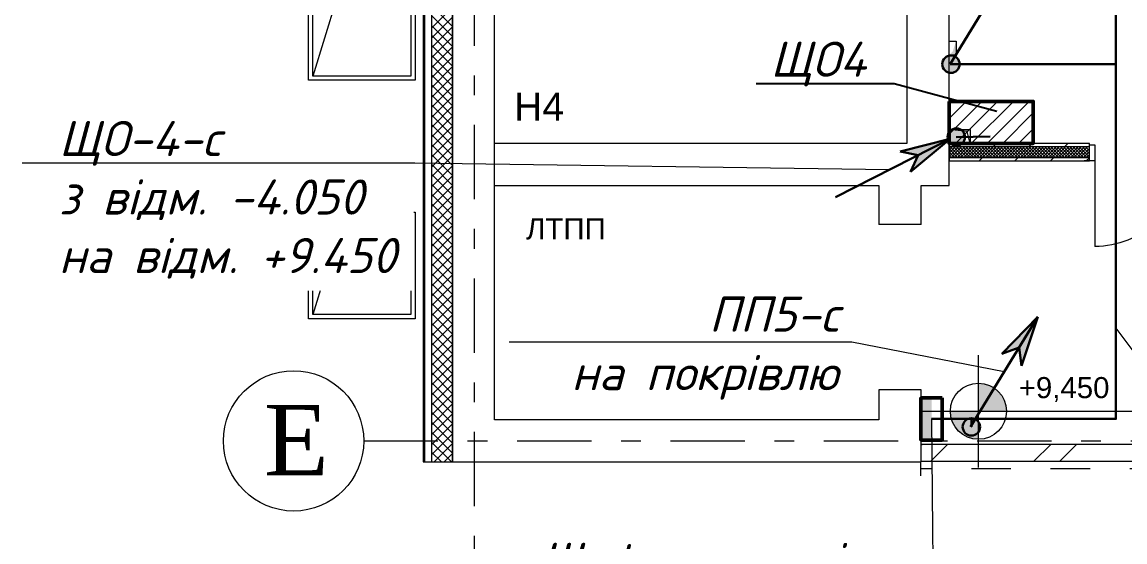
# Model space of a CAD drawing. Header units: millimetres. Extents: x -164867 to 807677, y -316775 to 513985.
# Drawn here: x 490436 to 498299, y 261214 to 264919 of the extents above; entities that cross this region are included whole.
import ezdxf
from ezdxf import colors
from ezdxf.entities.mleader import LeaderData, LeaderLine
from ezdxf.math import Vec2, Vec3

# ---------------------------------------------------------------- set-up
doc = ezdxf.new("R2010")
doc.units = ezdxf.units.MM
doc.linetypes.add('Штриховая', pattern=[564.444447, 282.222223, -282.222223])
doc.linetypes.add('Штрихштриховая', pattern=[1093.611073, 529.166651, -211.666656, 141.111112, -211.666656])
for name, color, linetype, lineweight in [('!ДВ', 200, 'Continuous', 30), ('E_Аварійні мережі', 1, 'Continuous', 30), ('E_В лотку', 5, 'Kabl_in_Lotok', 30), ('E_В лотку_аварійні', 1, 'Kabl_in_Lotok', 30), ('E_Позначення', 7, 'Continuous', 15), ('E_Розп. мережі', 5, 'Continuous', 30), ('E_Щити', 1, 'Continuous', 50)]:
    doc.layers.add(name, color=color, linetype=linetype, lineweight=lineweight)
for name, color, linetype in [('51312000', 7, 'Continuous'), ('PLAN_0_Asys', 7, 'Continuous'), ('АР- стена наружная', 7, 'Continuous'), ('АР-Осі', 7, 'Continuous'), ('перегородки', 7, 'Continuous')]:
    doc.layers.add(name, color=color, linetype=linetype)
doc.styles.add('ISO', font='isocpeui.ttf')
doc.styles.add('ГОСТ 2.304', font='isocpeui.ttf')
doc.styles.add('розмеры', font='times.ttf', dxfattribs={"height": 250})
doc.styles.add('СГЕНЕРИР_СТИЛЬ_1', font='arial.ttf')
doc.linetypes.add('Kabl_in_Lotok', pattern='A,10,[130,ltypeshp.shx,S=1,R=0,X=0,Y=0],1,[130,ltypeshp.shx,S=1,R=90,X=0,Y=-1],1,[130,ltypeshp.shx,S=1,R=0,X=0,Y=0],10', length=22)

# ---------------------------------------------------------------- blocks, each defined once
blk = doc.blocks.new('*U6')
at = {"lineweight": 40}
h = blk.add_hatch(color=0, dxfattribs=at)
h.dxf.hatch_style = 1
h.paths.add_polyline_path([(300, 150), (-300, 150), (-300, 0), (300, 0)])
at = {"color": 0}
blk.add_lwpolyline([(-300, 300), (300, 300), (300, 0), (-300, 0)], close=True, dxfattribs=at)
blk = doc.blocks.new('_None')
blk = doc.blocks.new('*U68')
at = {"lineweight": -2}
h = blk.add_hatch(color=256, dxfattribs=at)
h.paths.add_polyline_path([(8.77, 16.13), (3.9, 10.61), (6.34, 11.65)])
h.paths.add_polyline_path([(8.77, 16.13), (6.34, 11.65), (6.79, 9.05)])
h = blk.add_hatch(color=256, dxfattribs=at)
edge = h.paths.add_edge_path()
edge.add_arc((0.07, 0), 1.28, 0, 360)
for p, q in [((0, 0), (8.77, 16.13)), ((8.77, 16.13), (3.9, 10.61)), ((8.77, 16.13), (6.79, 9.05)), ((3.9, 10.61), (6.34, 11.65)), ((6.34, 11.65), (6.79, 9.05))]:
    blk.add_line(p, q, dxfattribs=at)
blk.add_circle((0.11, 0), 1.24, dxfattribs=at)
blk = doc.blocks.new('*U5')
at = {"lineweight": 20}
h = blk.add_hatch(dxfattribs=at)
h.set_pattern_fill('ANSI31', color=0, scale=25)
h.paths.add_polyline_path([(-300, 300), (-300, 0), (300, 0), (300, 300)])
at = {"color": 0}
blk.add_lwpolyline([(-300, 300), (300, 300), (300, 0), (-300, 0)], close=True, dxfattribs=at)
blk = doc.blocks.new('+9450')
at = {"layer": '!ДВ', "linetype": 'Continuous', "lineweight": 20}
blk.add_hatch(color=7, dxfattribs=at).paths.add_polyline_path([(3386.5, 2750), (3413.4, 2776.9), (3436.5, 2850), (3436.5, 2750)])
at = {"linetype": 'Continuous', "lineweight": 20}
for points in [[(3596.2, 211.4), (3796.2, 211.4), (3780.9, 288), (3737.6, 352.9), (3672.7, 396.2), (3596.2, 411.4)], [(3596.2, 211.4), (3396.2, 211.4), (3411.4, 134.9), (3454.7, 70), (3519.6, 26.7), (3596.2, 11.4)]]:
    blk.add_hatch(color=7, dxfattribs=at).paths.add_polyline_path(points)
at = {"layer": '!ДВ', "color": 7, "linetype": 'Continuous', "lineweight": 18}
for p, q in [((-1180, 2570.1), (-1180, 3330.1)), ((-420, 3330.1), (-420, 2570.1)), ((-1150, 2600.1), (-1150, 3300.1)), ((-1150, 2600.1), (-1150, 3300.1)), ((-450, 3300.1), (-450, 2600.1)), ((-983.1, 3141.7), (-1150, 2600.1)), ((3386.5, 2850), (3436.5, 2850)), ((3386.5, 2750), (3386.5, 2850)), ((3436.5, 2850), (3436.5, 2750)), ((3436.5, 2750), (3386.5, 2750)), ((-450, 2600.1), (-1150, 2600.1)), ((-420, 2570.1), (-1180, 2570.1)), ((-1180, 1630.4), (-420, 1630.4)), ((-1180, 870.4), (-1180, 1630.4)), ((-1150, 1600.4), (-450, 1600.4)), ((-1150, 900.4), (-1150, 1600.4)), ((-1150, 900.4), (-1150, 1600.4)), ((-1150, 1600.4), (-450, 1598.8)), ((-450, 1598.8), (-983.1, 1442)), ((-450, 1600.4), (-450, 900.4)), ((-420, 1630.4), (-420, 870.4)), ((-983.1, 1442), (-1150, 900.4)), ((-420, 870.4), (-1180, 870.4)), ((-450, 900.4), (-1150, 900.4))]:
    blk.add_line(p, q, dxfattribs=at)
at = {"color": 7, "linetype": 'Continuous', "lineweight": 20}
for p, q in [((3596.2, -188.6), (3596.2, 611.4)), ((3196.2, 211.4), (5413.4, 211.4))]:
    blk.add_line(p, q, dxfattribs=at)
at = {"color": 253, "linetype": 'Штриховая', "lineweight": 18}
for p, q in [((3186.3, -250), (3186.3, -149.9)), ((6650, -200), (3186.3, -200))]:
    blk.add_line(p, q, dxfattribs=at)
at = {"color": 7, "linetype": 'Continuous', "lineweight": 20}
blk.add_circle((3596.2, 211.4), 200, dxfattribs=at)
at = {"layer": '51312000', "color": 7, "linetype": 'Continuous', "lineweight": 20}
for p, q in [((3086.5, 7072.2), (3086.5, 2120.1)), ((3386.5, 1820.1), (3386.5, 7072.2)), ((-153.7, 3740.1), (-153.7, 2120)), ((146.3, 2120.1), (146.3, 3740.1)), ((-153.7, 2120), (-153.7, -149.9)), ((3086.5, 2120.1), (146.3, 2120.1)), ((146.3, 150.1), (146.3, 2120)), ((146.3, 1820.1), (2886.5, 1820.1)), ((2886.5, 1820.1), (2886.5, 1542.9)), ((3186.5, 1542.9), (3186.5, 1820.1)), ((3186.5, 1820.1), (3386.5, 1820.1)), ((3186.5, 1542.9), (2886.5, 1542.9)), ((3186.5, 1542.9), (2886.5, 1542.9)), ((2886.5, 362.9), (2886.5, 150.1)), ((3186.5, 362.9), (2886.5, 362.9)), ((3186.5, 362.9), (2886.5, 362.9)), ((3186.5, -149.9), (3186.5, 362.9)), ((2886.5, 150.1), (146.3, 150.1)), ((-153.7, -149.9), (3186.5, -149.9))]:
    blk.add_line(p, q, dxfattribs=at)
at = {"layer": 'E_Аварійні мережі'}
blk.add_lwpolyline([(3545.6, 100), (3545.6, 156.5)], dxfattribs=at)
at = {"layer": 'PLAN_0_Asys', "color": 7, "linetype": 'Штрихштриховая', "lineweight": 18}
blk.add_line((0, 9906.9), (0, -2146.6), dxfattribs=at)
at = {"layer": 'АР- стена наружная', "color": 7, "linetype": 'Continuous', "lineweight": 20}
for p, q in [((-363.7, 3740.1), (-363.7, -149.9)), ((-153.7, -149.9), (-153.7, 3740.1)), ((-363.7, -149.9), (-153.7, -149.9))]:
    blk.add_line(p, q, dxfattribs=at)
at = {"layer": 'АР- стена наружная', "color": 7, "linetype": 'Continuous', "lineweight": 18}
for p, q in [((-353.7, 3740.1), (-353.7, -149.9)), ((-303.7, 3740.1), (-303.7, -149.9)), ((-153.7, 2952.9), (-303.7, 3102.9)), ((-303.7, 2941.8), (-153.7, 3091.8)), ((-153.7, 2882.2), (-303.7, 3032.2)), ((-303.7, 2871.1), (-153.7, 3021.1)), ((-153.7, 2811.5), (-303.7, 2961.5)), ((-303.7, 2800.4), (-153.7, 2950.4)), ((-153.7, 2740.8), (-303.7, 2890.8)), ((-303.7, 2729.6), (-153.7, 2879.6)), ((-153.7, 2670.1), (-303.7, 2820.1)), ((-303.7, 2658.9), (-153.7, 2808.9)), ((-153.7, 2599.4), (-303.7, 2749.4)), ((-303.7, 2588.2), (-153.7, 2738.2)), ((-153.7, 2528.7), (-303.7, 2678.7)), ((-303.7, 2517.5), (-153.7, 2667.5)), ((-153.7, 2457.9), (-303.7, 2607.9)), ((-303.7, 2446.8), (-153.7, 2596.8)), ((-153.7, 2387.2), (-303.7, 2537.2)), ((-303.7, 2376.1), (-153.7, 2526.1)), ((-153.7, 2316.5), (-303.7, 2466.5)), ((-303.7, 2305.4), (-153.7, 2455.4)), ((-153.7, 2245.8), (-303.7, 2395.8)), ((-303.7, 2234.7), (-153.7, 2384.7)), ((-153.7, 2175.1), (-303.7, 2325.1)), ((-303.7, 2164), (-153.7, 2314)), ((-153.7, 2104.4), (-303.7, 2254.4)), ((-303.7, 2093.2), (-153.7, 2243.2)), ((-153.7, 2033.7), (-303.7, 2183.7)), ((-303.7, 2022.5), (-153.7, 2172.5)), ((-153.7, 1963), (-303.7, 2113)), ((-303.7, 1951.8), (-153.7, 2101.8)), ((-153.7, 1892.3), (-303.7, 2042.3)), ((-303.7, 1881.1), (-153.7, 2031.1)), ((-153.7, 1821.5), (-303.7, 1971.5)), ((-303.7, 1810.4), (-153.7, 1960.4)), ((-153.7, 1750.8), (-303.7, 1900.8)), ((-303.7, 1739.7), (-153.7, 1889.7)), ((-153.7, 1680.1), (-303.7, 1830.1)), ((-303.7, 1669), (-153.7, 1819)), ((-153.7, 1609.4), (-303.7, 1759.4)), ((-303.7, 1598.3), (-153.7, 1748.3)), ((-153.7, 1538.7), (-303.7, 1688.7)), ((-303.7, 1527.6), (-153.7, 1677.6)), ((-153.7, 1468), (-303.7, 1618)), ((-303.7, 1456.8), (-153.7, 1606.8)), ((-153.7, 1397.3), (-303.7, 1547.3)), ((-303.7, 1386.1), (-153.7, 1536.1)), ((-153.7, 1326.6), (-303.7, 1476.6)), ((-303.7, 1315.4), (-153.7, 1465.4)), ((-153.7, 1255.9), (-303.7, 1405.9)), ((-303.7, 1244.7), (-153.7, 1394.7)), ((-153.7, 1185.1), (-303.7, 1335.1)), ((-303.7, 1174), (-153.7, 1324)), ((-153.7, 1114.4), (-303.7, 1264.4)), ((-303.7, 1103.3), (-153.7, 1253.3)), ((-153.7, 1043.7), (-303.7, 1193.7)), ((-303.7, 1032.6), (-153.7, 1182.6)), ((-153.7, 973), (-303.7, 1123)), ((-303.7, 961.9), (-153.7, 1111.9)), ((-153.7, 902.3), (-303.7, 1052.3)), ((-303.7, 891.2), (-153.7, 1041.2)), ((-153.7, 831.6), (-303.7, 981.6)), ((-303.7, 820.5), (-153.7, 970.5)), ((-153.7, 760.9), (-303.7, 910.9)), ((-303.7, 749.7), (-153.7, 899.7)), ((-153.7, 690.2), (-303.7, 840.2)), ((-303.7, 679), (-153.7, 829)), ((-153.7, 619.5), (-303.7, 769.5)), ((-303.7, 608.3), (-153.7, 758.3)), ((-153.7, 548.8), (-303.7, 698.8)), ((-303.7, 537.6), (-153.7, 687.6)), ((-153.7, 478), (-303.7, 628)), ((-303.7, 466.9), (-153.7, 616.9)), ((-153.7, 407.3), (-303.7, 557.3)), ((-303.7, 396.2), (-153.7, 546.2)), ((-153.7, 336.6), (-303.7, 486.6)), ((-303.7, 325.5), (-153.7, 475.5)), ((-153.7, 265.9), (-303.7, 415.9)), ((-303.7, 254.8), (-153.7, 404.8)), ((-153.7, 195.2), (-303.7, 345.2)), ((-303.7, 184.1), (-153.7, 334.1)), ((-153.7, 124.5), (-303.7, 274.5)), ((-303.7, 113.3), (-153.7, 263.3)), ((-153.7, 53.8), (-303.7, 203.8)), ((-303.7, 42.6), (-153.7, 192.6)), ((-153.7, -16.9), (-303.7, 133.1)), ((-303.7, -28.1), (-153.7, 121.9)), ((-153.7, -87.6), (-303.7, 62.4)), ((-303.7, -98.8), (-153.7, 51.2)), ((-162.1, -149.9), (-303.7, -8.4)), ((-284.1, -149.9), (-153.7, -19.5)), ((-232.8, -149.9), (-303.7, -79.1)), ((-303.5, -149.9), (-303.7, -149.8)), ((-213.4, -149.9), (-153.7, -90.2))]:
    blk.add_line(p, q, dxfattribs=at)
at = {"layer": 'АР-Осі', "color": 7, "linetype": 'Штрихштриховая', "lineweight": 18}
blk.add_line((-786.6, 0), (7293.7, 0), dxfattribs=at)
at = {"layer": 'АР-Осі', "color": 7, "linetype": 'Continuous', "lineweight": 18}
blk.add_circle((-1286.6, 0), 500, dxfattribs=at)
at = {"layer": 'перегородки', "color": 7, "linetype": 'Continuous', "lineweight": 20}
for p, q in [((4386.8, 2120), (3386.5, 2120)), ((3386.5, 2120), (3386.5, 1995)), ((4386.8, 2120), (4349.8, 2120)), ((4386.8, 2120), (4349.8, 2120)), ((4386.8, 2120), (4349.8, 2120)), ((4386.8, 2110), (4386.8, 2120)), ((4386.8, 2110), (4386.8, 2120)), ((4386.8, 2110), (4386.8, 2120)), ((4386.8, 2095), (4386.8, 2110)), ((4386.8, 2095), (4386.8, 2110)), ((4386.8, 2095), (4386.8, 2110)), ((4386.8, 2020), (4386.8, 2095)), ((4386.8, 2020), (4386.8, 2095)), ((4386.8, 2020), (4386.8, 2095)), ((3386.5, 1995), (4386.8, 1995)), ((4386.8, 1995), (4349.8, 1995)), ((4386.8, 1995), (4349.8, 1995)), ((4386.8, 1995), (4349.8, 1995)), ((4386.8, 1995), (4386.8, 2020)), ((4386.8, 1995), (4386.8, 2020)), ((4386.8, 1995), (4386.8, 2020)), ((4426.8, 1995), (4426.8, 1385)), ((6700, -25), (3186.3, -25)), ((3186.3, -25), (3186.3, -145)), ((3186.3, -145), (6700, -145))]:
    blk.add_line(p, q, dxfattribs=at)
at = {"layer": 'перегородки', "color": 7, "linetype": 'Continuous', "lineweight": 18}
for p, q in [((3386.5, 2072.7), (3408.8, 2095)), ((3386.5, 2050.2), (3431.2, 2095)), ((3386.5, 2027.8), (3453.7, 2095)), ((4386.8, 2095), (3386.5, 2095)), ((3447.3, 2020), (3386.5, 2080.9)), ((3424.9, 2020), (3386.5, 2058.4)), ((3469.8, 2020), (3394.8, 2095)), ((3401.1, 2020), (3476.1, 2095)), ((3492.2, 2020), (3417.2, 2095)), ((3423.6, 2020), (3498.6, 2095)), ((3514.7, 2020), (3439.7, 2095)), ((3445.7, 2095), (3470.7, 2120)), ((3446, 2020), (3521, 2095)), ((3537.1, 2020), (3462.1, 2095)), ((3468.5, 2020), (3543.5, 2095)), ((3559.6, 2020), (3484.6, 2095)), ((3490.9, 2020), (3565.9, 2095)), ((3582, 2020), (3507, 2095)), ((3513.4, 2020), (3588.4, 2095)), ((3604.5, 2020), (3529.5, 2095)), ((3535.8, 2020), (3610.8, 2095)), ((3626.9, 2020), (3551.9, 2095)), ((3558.3, 2020), (3633.3, 2095)), ((3649.4, 2020), (3574.4, 2095)), ((3580.7, 2020), (3655.7, 2095)), ((3671.8, 2020), (3596.8, 2095)), ((3603.2, 2020), (3678.2, 2095)), ((3694.3, 2020), (3619.3, 2095)), ((3625.6, 2020), (3700.6, 2095)), ((3716.7, 2020), (3641.7, 2095)), ((3648.1, 2020), (3723.1, 2095)), ((3739.2, 2020), (3664.2, 2095)), ((3670.6, 2020), (3745.6, 2095)), ((3761.6, 2020), (3686.6, 2095)), ((3693, 2020), (3768, 2095)), ((3700.3, 2095), (3725.3, 2120)), ((3784.1, 2020), (3709.1, 2095)), ((3715.5, 2020), (3790.5, 2095)), ((3806.5, 2020), (3731.5, 2095)), ((3737.9, 2020), (3812.9, 2095)), ((3829, 2020), (3754, 2095)), ((3760.4, 2020), (3835.4, 2095)), ((3851.4, 2020), (3776.4, 2095)), ((3782.8, 2020), (3857.8, 2095)), ((3873.9, 2020), (3798.9, 2095)), ((3805.3, 2020), (3880.3, 2095)), ((3896.3, 2020), (3821.3, 2095)), ((3827.7, 2020), (3902.7, 2095)), ((3918.8, 2020), (3843.8, 2095)), ((3850.2, 2020), (3925.2, 2095)), ((3941.2, 2020), (3866.2, 2095)), ((3872.6, 2020), (3947.6, 2095)), ((3963.7, 2020), (3888.7, 2095)), ((3895.1, 2020), (3970.1, 2095)), ((3986.1, 2020), (3911.1, 2095)), ((3917.5, 2020), (3992.5, 2095)), ((4008.6, 2020), (3933.6, 2095)), ((3940, 2020), (4015, 2095)), ((3954.8, 2095), (3979.8, 2120)), ((4031, 2020), (3956, 2095)), ((3962.4, 2020), (4037.4, 2095)), ((4053.5, 2020), (3978.5, 2095)), ((3984.9, 2020), (4059.9, 2095)), ((4075.9, 2020), (4000.9, 2095)), ((4007.3, 2020), (4082.3, 2095)), ((4098.4, 2020), (4023.4, 2095)), ((4029.8, 2020), (4104.8, 2095)), ((4120.8, 2020), (4045.8, 2095)), ((4052.2, 2020), (4127.2, 2095)), ((4143.3, 2020), (4068.3, 2095)), ((4074.7, 2020), (4149.7, 2095)), ((4165.7, 2020), (4090.7, 2095)), ((4097.1, 2020), (4172.1, 2095)), ((4188.2, 2020), (4113.2, 2095)), ((4119.6, 2020), (4194.6, 2095)), ((4210.6, 2020), (4135.6, 2095)), ((4142, 2020), (4217, 2095)), ((4233.1, 2020), (4158.1, 2095)), ((4164.5, 2020), (4239.5, 2095)), ((4255.5, 2020), (4180.5, 2095)), ((4186.9, 2020), (4261.9, 2095)), ((4278, 2020), (4203, 2095)), ((4209.4, 2095), (4234.4, 2120)), ((4209.4, 2020), (4284.4, 2095)), ((4300.4, 2020), (4225.4, 2095)), ((4231.8, 2020), (4306.8, 2095)), ((4322.9, 2020), (4247.9, 2095)), ((4254.3, 2020), (4329.3, 2095)), ((4345.3, 2020), (4270.3, 2095)), ((4276.7, 2020), (4351.7, 2095)), ((4367.8, 2020), (4292.8, 2095)), ((4299.2, 2020), (4374.2, 2095)), ((4386.8, 2023.4), (4315.2, 2095)), ((4321.6, 2020), (4386.8, 2085.2)), ((4386.8, 2045.9), (4337.7, 2095)), ((4344.1, 2020), (4386.8, 2062.7)), ((4386.8, 2068.4), (4360.2, 2095)), ((4386.8, 2090.8), (4382.6, 2095)), ((4386.8, 2110), (4426.8, 2110)), ((4386.8, 1995), (4386.8, 2110)), ((4426.8, 2110), (4426.8, 1995)), ((3402.4, 2020), (3386.5, 2036)), ((3386.5, 2020), (4386.8, 2020)), ((3600.3, 1995), (3625.3, 2020)), ((3854.8, 1995), (3879.8, 2020)), ((4109.4, 1995), (4134.4, 2020)), ((4364, 1995), (4386.8, 2017.8)), ((4366.5, 2020), (4386.8, 2040.3)), ((4426.8, 1995), (4386.8, 1995)), ((3186.3, -31.2), (3192.5, -25)), ((3256.3, -145), (3376.3, -25)), ((3991.7, -145), (4111.7, -25)), ((4175.6, -145), (4295.6, -25))]:
    blk.add_line(p, q, dxfattribs=at)
at = {"layer": 'перегородки', "color": 7, "linetype": 'Continuous', "lineweight": 20, "extrusion": (0, 0, -1)}
blk.add_ellipse((4426.8, 1995), major_axis=(-431.3, 431.3), ratio=1, start_param=2.356194, end_param=3.926991, dxfattribs=at)
at = {"color": 7, "style": 'СГЕНЕРИР_СТИЛЬ_1'}
for s, height, p in [('Н4', 200, (284.6, 2282.3)), ('ЛТПП', 150, (371.3, 1436.4)), ('+9,450', 150, (3883.4, 304.9))]:
    blk.add_text(s, height=height, dxfattribs=at).set_placement(p)
at = {"layer": 'АР-Осі', "color": 7, "style": 'розмеры'}
blk.add_text('Е', height=500, dxfattribs=at).set_placement((-1497.6, -244.2))
blk = doc.blocks.new('*U69')
at = {"lineweight": -2}
h = blk.add_hatch(color=256, dxfattribs=at)
edge = h.paths.add_edge_path()
edge.add_arc((0.07, 0), 1.28, 0, 360)
h = blk.add_hatch(color=256, dxfattribs=at)
h.paths.add_polyline_path([(-0.47, -0.71), (-5.33, -6.22), (-2.9, -5.18)])
h.paths.add_polyline_path([(-0.47, -0.71), (-2.9, -5.18), (-2.45, -7.79)])
for p, q in [((-9.24, -16.84), (-0.47, -0.71)), ((-0.47, -0.71), (-5.33, -6.22)), ((-0.47, -0.71), (-5.33, -6.22)), ((-0.47, -0.71), (-2.45, -7.79)), ((-0.47, -0.71), (-2.45, -7.79)), ((-5.33, -6.22), (-2.9, -5.18)), ((-5.33, -6.22), (-2.9, -5.18)), ((-2.9, -5.18), (-2.45, -7.79)), ((-2.9, -5.18), (-2.45, -7.79))]:
    blk.add_line(p, q, dxfattribs=at)
blk.add_circle((0.11, 0), 1.24, dxfattribs=at)

msp = doc.modelspace()

# ---------------------------------------------------------------- linework, layer by layer
at = {"layer": 'E_В лотку_аварійні', "ltscale": 100}
msp.add_lwpolyline([(497052.97, 264618.93), (498235.06, 264618.93)], dxfattribs=at)
at = {"layer": 'E_Розп. мережі', "ltscale": 100}
msp.add_lwpolyline([(497096.67, 264098.72), (497338.4, 264101.95)], dxfattribs=at)
at = {"layer": 'E_Щити', "color": 2, "lineweight": 5}
msp.add_lwpolyline([(497195.01, 264053.54), (497045.01, 264053.54), (497045.01, 264153.54), (497195.01, 264153.54), (497195.01, 264053.54), (497173.34, 264138.83), (497045.01, 264153.54)], dxfattribs=at)

# ---------------------------------------------------------------- block references
at = {"layer": 'E_В лотку_аварійні', "xscale": 50.00000000000003, "yscale": 50.00000000000003, "zscale": 50.00000000000003, "rotation": 357.0874877686715}
msp.add_blockref('*U68', (497052.97, 264618.93), dxfattribs=at)
at = {"layer": 'E_Розп. мережі'}
msp.add_blockref('+9450', (493658.56, 261933.54), dxfattribs=at)
at = {"layer": 'E_Щити'}
msp.add_blockref('*U5', (497345.01, 264053.54), dxfattribs=at)
at = {"layer": 'E_Щити', "xscale": 0.5, "yscale": 0.5, "rotation": 270}
msp.add_blockref('*U6', (496845.01, 262090.02), dxfattribs=at)

# ---------------------------------------------------------------- next in the draw order: leaders
at = {"layer": 'E_Позначення'}
ml = msp.add_multileader_mtext('Standard', dxfattribs=at)
ml.set_content('ПП4-с\\Pна покрівлю', color=256, style='ГОСТ 2.304')
ml.set_leader_properties(color=256, linetype='ByLayer', lineweight=-1)
ml.set_arrow_properties(name='NONE')
ml.build(insert=Vec2(0, 0))
ml.multileader.update_dxf_attribs({"has_dogleg": 0, "text_left_attachment_type": 6, "text_right_attachment_type": 6, "dogleg_length": 0, "arrow_head_size": 1})
ctx = ml.context
ctx.base_point, ctx.char_height, ctx.arrow_head_size, ctx.landing_gap_size, ctx.plane_origin = Vec3(494425.85, 265690.33), 250, 1, 100, Vec3(508121.25, 263488.7)
ctx.left_attachment, ctx.right_attachment, ctx.text_align_type = 6, 6, 2
notes = []
notes.append((ctx, [(1, (1, 1, 0), (496533.99, 265690.33), (-1, 0), 0, [(0, [(497292.43, 265010.51)], 0, [])])]))
ctx.mtext.insert, ctx.mtext.alignment, ctx.mtext.flow_direction = Vec3(496433.99, 266015.33), 3, 5
ctx.mtext.has_bg_fill, ctx.mtext.bg_color, ctx.mtext.bg_scale_factor, ctx.mtext.bg_transparency, ctx.mtext.use_window_bg_color = 1, -1027028792, 1.5, 0, 1
ml = msp.add_multileader_mtext('Standard', dxfattribs=at)
ml.set_content('ЛТПП1-с\\PПП5-с', color=256, style='ГОСТ 2.304')
ml.set_leader_properties(color=256, linetype='ByLayer', lineweight=-1)
ml.set_arrow_properties(name='NONE')
ml.build(insert=Vec2(0, 0))
ml.multileader.update_dxf_attribs({"has_dogleg": 0, "text_left_attachment_type": 6, "text_right_attachment_type": 6, "dogleg_length": 0, "arrow_head_size": 1})
ctx = ml.context
ctx.base_point, ctx.char_height, ctx.arrow_head_size, ctx.landing_gap_size, ctx.plane_origin = Vec3(499374.61, 261206.5), 250, 1, 100, Vec3(514251.06, 262465.77)
ctx.left_attachment, ctx.right_attachment = 6, 6
notes.append((ctx, [(0, (1, 1, 0), (499374.61, 261206.5), (1, 0), 0, [(0, [(498235.06, 262737.94)], 0, [])])]))
ctx.mtext.insert, ctx.mtext.flow_direction = Vec3(499474.61, 261506.5), 5
ctx.mtext.has_bg_fill, ctx.mtext.bg_color, ctx.mtext.bg_scale_factor, ctx.mtext.bg_transparency, ctx.mtext.use_window_bg_color = 1, -1027028792, 1.5, 0, 1
ml = msp.add_multileader_mtext('Standard', dxfattribs=at)
ml.set_content('Шафа управління ліфта ЛТПП1', color=256, style='ГОСТ 2.304')
ml.set_leader_properties(color=256, linetype='ByLayer', lineweight=-1)
ml.set_arrow_properties(name='NONE')
ml.build(insert=Vec2(0, 0))
ml.multileader.update_dxf_attribs({"has_dogleg": 0, "text_left_attachment_type": 6, "text_right_attachment_type": 6, "dogleg_length": 0, "arrow_head_size": 1})
ctx = ml.context
ctx.base_point, ctx.char_height, ctx.arrow_head_size, ctx.landing_gap_size, ctx.plane_origin = Vec3(493948.41, 260881.11), 250, 1, 100, Vec3(511149.66, 257750.45)
ctx.left_attachment, ctx.right_attachment, ctx.text_align_type = 6, 6, 2
notes.append((ctx, [(1, (1, 1, 0), (496931.55, 260881.11), (-1, 0), 0, [(0, [(496920.01, 262090.02)], 0, [])])]))
ctx.mtext.insert, ctx.mtext.width, ctx.mtext.alignment, ctx.mtext.flow_direction = Vec3(496831.55, 261206.11), 2884.0272, 3, 5
ctx.mtext.has_bg_fill, ctx.mtext.bg_color, ctx.mtext.bg_scale_factor, ctx.mtext.bg_transparency, ctx.mtext.use_window_bg_color = 1, -1027028792, 1.5, 0, 1
for ctx, leaders in notes:
    for number, flags, end, landing, length, lines in leaders:
        leader = LeaderData()
        leader.index, (leader.has_last_leader_line, leader.has_dogleg_vector, leader.attachment_direction) = number, flags
        leader.last_leader_point, leader.dogleg_vector, leader.dogleg_length = Vec3(end), Vec3(landing), length
        for number, points, colour, breaks in lines:
            line = LeaderLine()
            line.index, line.vertices, line.color, line.breaks = number, Vec3.list(points), colors.encode_raw_color(colour), breaks
            leader.lines.append(line)
        ctx.leaders.append(leader)

# ---------------------------------------------------------------- next in the draw order: leaders
at = {"layer": 'E_Позначення', "color": 7, "lineweight": 9}
ml = msp.add_multileader_mtext('Standard', dxfattribs=at)
ml.set_content('ЩО4', color=7, style='ISO')
ml.set_leader_properties()
ml.set_arrow_properties(name='NONE')
ml.build(insert=Vec2(0, 0))
ml.multileader.update_dxf_attribs({"has_text_frame": 1, "text_left_attachment_type": 7, "text_right_attachment_type": 8, "dogleg_length": 100, "arrow_head_size": 200})
ctx = ml.context
ctx.base_point, ctx.char_height, ctx.arrow_head_size, ctx.landing_gap_size, ctx.plane_origin = Vec3(495670.38, 264478.73), 250, 200, 100, Vec3(452476.94, 258449.34)
ctx.left_attachment, ctx.right_attachment, ctx.text_align_type = 7, 8, 2
notes = []
notes.append((ctx, [(0, (1, 1, 0), (496652.77, 264478.73), (-1, 0), 100, [(0, [(497385.45, 264281.71)], 0, [])])]))
ctx.mtext.insert, ctx.mtext.alignment, ctx.mtext.line_spacing_factor, ctx.mtext.flow_direction = Vec3(496452.77, 264778.73), 3, 0.72, 5
ctx.mtext.has_bg_fill, ctx.mtext.bg_color, ctx.mtext.bg_scale_factor, ctx.mtext.bg_transparency, ctx.mtext.use_window_bg_color = 1, -1027028792, 1.5, 0, 1
at = {"layer": 'E_Позначення'}
ml = msp.add_multileader_mtext('Standard', dxfattribs=at)
ml.set_content('ПП5-с\\Pна покрівлю', color=256, style='ГОСТ 2.304')
ml.set_leader_properties(color=256, linetype='ByLayer', lineweight=-1)
ml.set_arrow_properties(name='NONE')
ml.build(insert=Vec2(0, 0))
ml.multileader.update_dxf_attribs({"has_dogleg": 0, "text_left_attachment_type": 6, "text_right_attachment_type": 6, "dogleg_length": 0, "arrow_head_size": 1})
ctx = ml.context
ctx.base_point, ctx.char_height, ctx.arrow_head_size, ctx.landing_gap_size, ctx.plane_origin = Vec3(494244.43, 262636.9), 250, 1, 100, Vec3(508266.85, 260903.66)
ctx.left_attachment, ctx.right_attachment, ctx.text_align_type = 6, 6, 2
notes.append((ctx, [(1, (1, 1, 0), (496352.57, 262636.9), (-1, 0), 0, [(0, [(497438.03, 262425.47)], 0, [])])]))
ctx.mtext.insert, ctx.mtext.alignment, ctx.mtext.flow_direction = Vec3(496252.57, 262961.9), 3, 5
ctx.mtext.has_bg_fill, ctx.mtext.bg_color, ctx.mtext.bg_scale_factor, ctx.mtext.bg_transparency, ctx.mtext.use_window_bg_color = 1, -1027028792, 1.5, 0, 1
for ctx, leaders in notes:
    for number, flags, end, landing, length, lines in leaders:
        leader = LeaderData()
        leader.index, (leader.has_last_leader_line, leader.has_dogleg_vector, leader.attachment_direction) = number, flags
        leader.last_leader_point, leader.dogleg_vector, leader.dogleg_length = Vec3(end), Vec3(landing), length
        for number, points, colour, breaks in lines:
            line = LeaderLine()
            line.index, line.vertices, line.color, line.breaks = number, Vec3.list(points), colors.encode_raw_color(colour), breaks
            leader.lines.append(line)
        ctx.leaders.append(leader)

# ---------------------------------------------------------------- next in the draw order: linework, layer by layer
at = {"layer": 'E_В лотку_аварійні', "ltscale": 100}
msp.add_lwpolyline([(496920.01, 262090.02), (498235.06, 262090.02), (498235.06, 267812.32), (498018.89, 267812.32)], dxfattribs=at)

# ---------------------------------------------------------------- next in the draw order: block references
at = {"layer": 'E_В лотку_аварійні', "xscale": 50.00000000000003, "yscale": 50.00000000000003, "zscale": 50.00000000000003, "rotation": 357.0874877686715}
msp.add_blockref('*U68', (497198.57, 262033.89), dxfattribs=at)

# ---------------------------------------------------------------- next in the draw order: leaders
at = {"layer": 'E_Позначення'}
ml = msp.add_multileader_mtext('Standard', dxfattribs=at)
ml.set_content('ЩО-4-с\\Pз відм. -4.050\\Pна відм. +9.450', color=256, style='ГОСТ 2.304')
ml.set_leader_properties(color=256, linetype='ByLayer', lineweight=-1)
ml.set_arrow_properties(name='NONE')
ml.build(insert=Vec2(0, 0))
ml.multileader.update_dxf_attribs({"has_dogleg": 0, "text_left_attachment_type": 6, "text_right_attachment_type": 6, "dogleg_length": 0, "arrow_head_size": 1})
ctx = ml.context
ctx.base_point, ctx.char_height, ctx.arrow_head_size, ctx.landing_gap_size, ctx.plane_origin = Vec3(490598.28, 263913.55), 250, 1, 100, Vec3(523979.06, 272931.26)
ctx.left_attachment, ctx.right_attachment = 6, 6
notes = []
notes.append((ctx, [(1, (1, 1, 0), (493236.16, 263913.55), (-1, 0), 0, [(0, [(496617.74, 263864.61)], 0, [])])]))
ctx.mtext.insert, ctx.mtext.flow_direction = Vec3(490698.28, 264213.55), 5
ctx.mtext.has_bg_fill, ctx.mtext.bg_color, ctx.mtext.bg_scale_factor, ctx.mtext.bg_transparency, ctx.mtext.use_window_bg_color = 1, -1027028792, 1.5, 0, 1
for ctx, leaders in notes:
    for number, flags, end, landing, length, lines in leaders:
        leader = LeaderData()
        leader.index, (leader.has_last_leader_line, leader.has_dogleg_vector, leader.attachment_direction) = number, flags
        leader.last_leader_point, leader.dogleg_vector, leader.dogleg_length = Vec3(end), Vec3(landing), length
        for number, points, colour, breaks in lines:
            line = LeaderLine()
            line.index, line.vertices, line.color, line.breaks = number, Vec3.list(points), colors.encode_raw_color(colour), breaks
            leader.lines.append(line)
        ctx.leaders.append(leader)

# ---------------------------------------------------------------- next in the draw order: block references
at = {"layer": 'E_В лотку', "ltscale": 100, "xscale": 50.00000000000003, "yscale": 50.00000000000003, "zscale": 50.00000000000003, "rotation": 325.5004571369369}
msp.add_blockref('*U69', (497092.09, 264101.95), dxfattribs=at)

doc.saveas('drawing.dxf')
